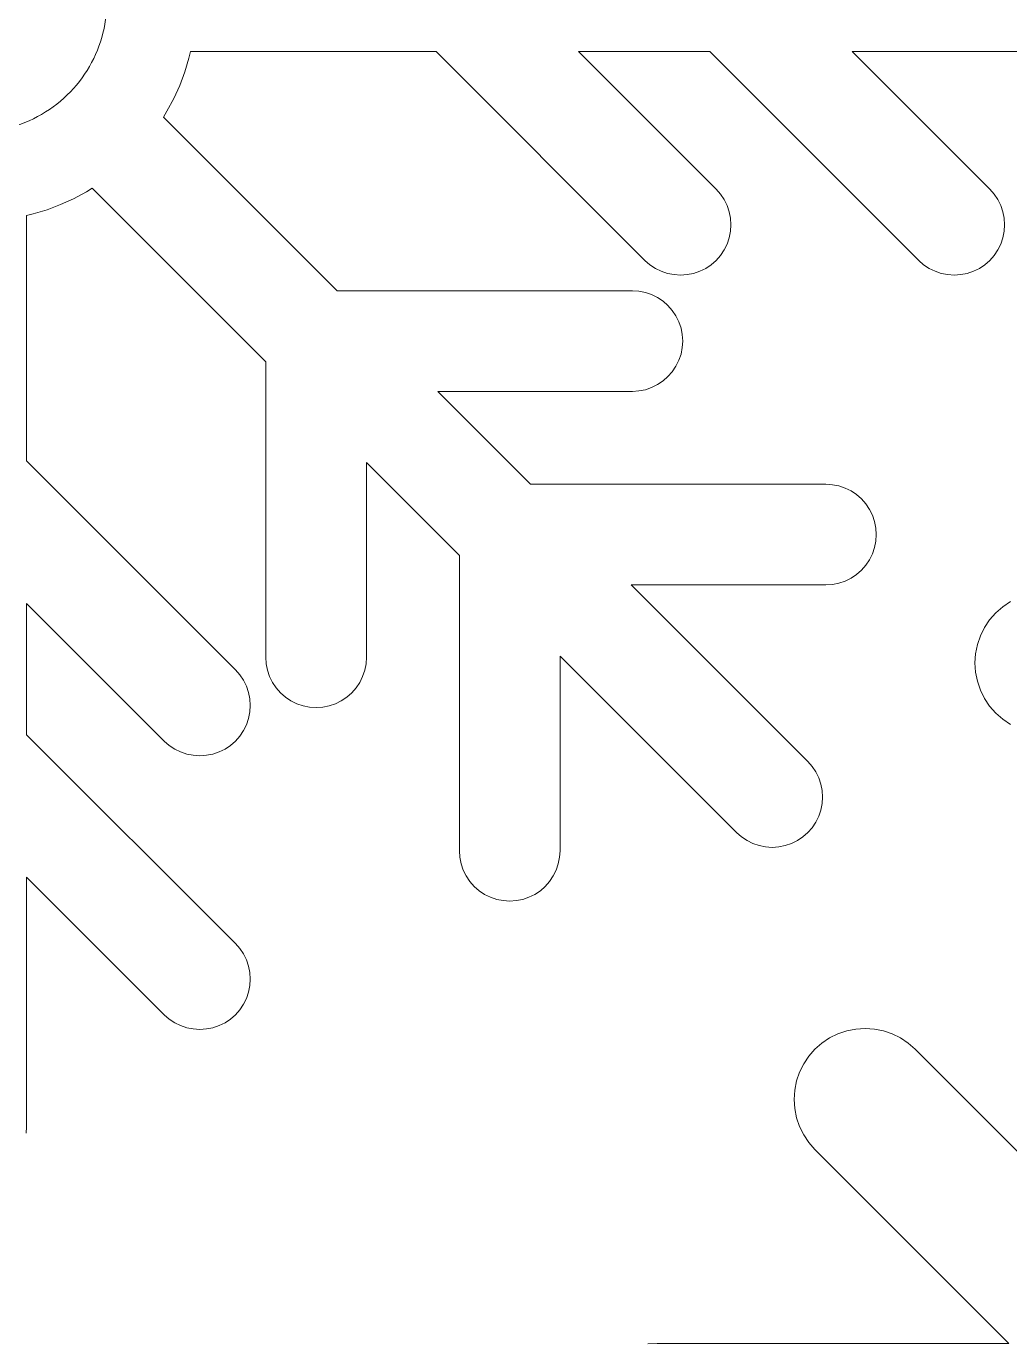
# Model space of a CAD drawing. Header units: centimetres. Extents: x -75 to 51, y -4 to 64.
# Drawn here: x -41.93 to -35.13, y 8.66 to 17.76 of the extents above; entities that cross this region are included whole.
import ezdxf

# ---------------------------------------------------------------- set-up
doc = ezdxf.new("R2010")
doc.units = ezdxf.units.CM
doc.header["$MEASUREMENT"] = 0
doc.layers.add('layer 1', color=7, linetype='Continuous')

msp = doc.modelspace()

# ---------------------------------------------------------------- linework, layer by layer
at = {"layer": 'layer 1', "color": 1, "lineweight": 20}
for points in [[(-41.82147, 17.15392), (-41.82147, 17.15392), (-41.79389, 17.17051), (-41.79389, 17.17051), (-41.79389, 17.17051), (-41.79389, 17.17051), (-41.76705, 17.18799), (-41.76705, 17.18799), (-41.76705, 17.18799), (-41.76705, 17.18799), (-41.74094, 17.20632), (-41.74094, 17.20632), (-41.74094, 17.20632), (-41.74094, 17.20632), (-41.7156, 17.22548), (-41.7156, 17.22548), (-41.7156, 17.22548), (-41.7156, 17.22548), (-41.69102, 17.24547), (-41.69102, 17.24547), (-41.69102, 17.24547), (-41.69102, 17.24547), (-41.66724, 17.26622), (-41.66724, 17.26622), (-41.66724, 17.26622), (-41.66724, 17.26622), (-41.64426, 17.28774), (-41.64426, 17.28774), (-41.64426, 17.28774), (-41.64426, 17.28774), (-41.6221, 17.30999), (-41.6221, 17.30999), (-41.6221, 17.30999), (-41.6221, 17.30999), (-41.60077, 17.33298), (-41.60077, 17.33298), (-41.60077, 17.33298), (-41.60077, 17.33298), (-41.58029, 17.35664), (-41.58029, 17.35664), (-41.58029, 17.35664), (-41.58029, 17.35664), (-41.56067, 17.38097), (-41.56067, 17.38097), (-41.56067, 17.38097), (-41.56067, 17.38097), (-41.54191, 17.40595), (-41.54191, 17.40595), (-41.54191, 17.40595), (-41.54191, 17.40595), (-41.52404, 17.43154), (-41.52404, 17.43154), (-41.52404, 17.43154), (-41.52404, 17.43154), (-41.50708, 17.45771), (-41.50708, 17.45771), (-41.50708, 17.45771), (-41.50708, 17.45771), (-41.49104, 17.48443), (-41.49104, 17.48443), (-41.49104, 17.48443), (-41.49104, 17.48443), (-41.47592, 17.5117), (-41.47592, 17.5117), (-41.47592, 17.5117), (-41.47592, 17.5117), (-41.46175, 17.53946), (-41.46175, 17.53946), (-41.46175, 17.53946), (-41.46175, 17.53946), (-41.44853, 17.56771), (-41.44853, 17.56771), (-41.44853, 17.56771), (-41.44853, 17.56771), (-41.43629, 17.59645), (-41.43629, 17.59645), (-41.43629, 17.59645), (-41.43629, 17.59645), (-41.42502, 17.62562), (-41.42502, 17.62562), (-41.42502, 17.62562), (-41.42502, 17.62562), (-41.41477, 17.65519), (-41.41477, 17.65519), (-41.41477, 17.65519), (-41.41477, 17.65519), (-41.40553, 17.68515), (-41.40553, 17.68515), (-41.40553, 17.68515), (-41.40553, 17.68515), (-41.39733, 17.71548), (-41.39733, 17.71548), (-41.39733, 17.71548), (-41.39733, 17.71548), (-41.39017, 17.74615), (-41.39017, 17.74615), (-41.39017, 17.74615), (-41.39017, 17.74615), (-41.38408, 17.77713), (-41.38408, 17.77713), (-41.38408, 17.77713), (-41.38408, 17.77713), (-41.37906, 17.8084), (-41.37906, 17.8084), (-41.37906, 17.8084), (-41.37906, 17.8084), (-41.37515, 17.83993), (-41.37515, 17.83993), (-41.37515, 17.83993), (-41.37515, 17.83993), (-41.37238, 17.8717), (-41.37238, 17.8717), (-41.37238, 17.8717), (-41.37238, 17.8717), (-41.37055, 17.90368), (-41.37055, 17.90368), (-41.37055, 17.90368), (-41.37055, 17.90368), (-41.36996, 17.93586), (-41.36996, 17.93586)], [(-42.7244, 17.15392), (-42.7244, 17.15392), (-42.69624, 17.13834), (-42.69624, 17.13834), (-42.69624, 17.13834), (-42.69624, 17.13834), (-42.66768, 17.12383), (-42.66768, 17.12383), (-42.66768, 17.12383), (-42.66768, 17.12383), (-42.63876, 17.11039), (-42.63876, 17.11039), (-42.63876, 17.11039), (-42.63876, 17.11039), (-42.6095, 17.09802), (-42.6095, 17.09802), (-42.6095, 17.09802), (-42.6095, 17.09802), (-42.5799, 17.08673), (-42.5799, 17.08673), (-42.5799, 17.08673), (-42.5799, 17.08673), (-42.55003, 17.07651), (-42.55003, 17.07651), (-42.55003, 17.07651), (-42.55003, 17.07651), (-42.51988, 17.06736), (-42.51988, 17.06736), (-42.51988, 17.06736), (-42.51988, 17.06736), (-42.48952, 17.05932), (-42.48952, 17.05932), (-42.48952, 17.05932), (-42.48952, 17.05932), (-42.45894, 17.05235), (-42.45894, 17.05235), (-42.45894, 17.05235), (-42.45894, 17.05235), (-42.4282, 17.04644), (-42.4282, 17.04644), (-42.4282, 17.04644), (-42.4282, 17.04644), (-42.39731, 17.0416), (-42.39731, 17.0416), (-42.39731, 17.0416), (-42.39731, 17.0416), (-42.36631, 17.03783), (-42.36631, 17.03783), (-42.36631, 17.03783), (-42.36631, 17.03783), (-42.33522, 17.03507), (-42.33522, 17.03507), (-42.33522, 17.03507), (-42.33522, 17.03507), (-42.30408, 17.03354), (-42.30408, 17.03354), (-42.30408, 17.03354), (-42.30408, 17.03354), (-42.27291, 17.03295), (-42.27291, 17.03295), (-42.27291, 17.03295), (-42.27291, 17.03295), (-42.24174, 17.03354), (-42.24174, 17.03354), (-42.24174, 17.03354), (-42.24174, 17.03354), (-42.2106, 17.03507), (-42.2106, 17.03507), (-42.2106, 17.03507), (-42.2106, 17.03507), (-42.17951, 17.03783), (-42.17951, 17.03783), (-42.17951, 17.03783), (-42.17951, 17.03783), (-42.14851, 17.0416), (-42.14851, 17.0416), (-42.14851, 17.0416), (-42.14851, 17.0416), (-42.11762, 17.04644), (-42.11762, 17.04644), (-42.11762, 17.04644), (-42.11762, 17.04644), (-42.08688, 17.05235), (-42.08688, 17.05235), (-42.08688, 17.05235), (-42.08688, 17.05235), (-42.0563, 17.05932), (-42.0563, 17.05932), (-42.0563, 17.05932), (-42.0563, 17.05932), (-42.02594, 17.06736), (-42.02594, 17.06736), (-42.02594, 17.06736), (-42.02594, 17.06736), (-41.99579, 17.07651), (-41.99579, 17.07651), (-41.99579, 17.07651), (-41.99579, 17.07651), (-41.96592, 17.08673), (-41.96592, 17.08673), (-41.96592, 17.08673), (-41.96592, 17.08673), (-41.93632, 17.09802), (-41.93632, 17.09802), (-41.93632, 17.09802), (-41.93632, 17.09802), (-41.90706, 17.11039), (-41.90706, 17.11039), (-41.90706, 17.11039), (-41.90706, 17.11039), (-41.87814, 17.12383), (-41.87814, 17.12383), (-41.87814, 17.12383), (-41.87814, 17.12383), (-41.84958, 17.13834), (-41.84958, 17.13834), (-41.84958, 17.13834), (-41.84958, 17.13834), (-41.82142, 17.15392), (-41.82142, 17.15392)]]:
    msp.add_open_spline(points, degree=3, knots=[0, 0, 0, 0, 0.0322581, 0.0322581, 0.0322581, 0.0322581, 0.0645161, 0.0645161, 0.0645161, 0.0645161, 0.0967742, 0.0967742, 0.0967742, 0.0967742, 0.1290323, 0.1290323, 0.1290323, 0.1290323, 0.1612903, 0.1612903, 0.1612903, 0.1612903, 0.1935484, 0.1935484, 0.1935484, 0.1935484, 0.2258065, 0.2258065, 0.2258065, 0.2258065, 0.2580645, 0.2580645, 0.2580645, 0.2580645, 0.2903226, 0.2903226, 0.2903226, 0.2903226, 0.3225806, 0.3225806, 0.3225806, 0.3225806, 0.3548387, 0.3548387, 0.3548387, 0.3548387, 0.3870968, 0.3870968, 0.3870968, 0.3870968, 0.4193548, 0.4193548, 0.4193548, 0.4193548, 0.4516129, 0.4516129, 0.4516129, 0.4516129, 0.483871, 0.483871, 0.483871, 0.483871, 0.516129, 0.516129, 0.516129, 0.516129, 0.5483871, 0.5483871, 0.5483871, 0.5483871, 0.5806452, 0.5806452, 0.5806452, 0.5806452, 0.6129032, 0.6129032, 0.6129032, 0.6129032, 0.6451613, 0.6451613, 0.6451613, 0.6451613, 0.6774194, 0.6774194, 0.6774194, 0.6774194, 0.7096774, 0.7096774, 0.7096774, 0.7096774, 0.7419355, 0.7419355, 0.7419355, 0.7419355, 0.7741935, 0.7741935, 0.7741935, 0.7741935, 0.8064516, 0.8064516, 0.8064516, 0.8064516, 0.8387097, 0.8387097, 0.8387097, 0.8387097, 0.8709677, 0.8709677, 0.8709677, 0.8709677, 0.9032258, 0.9032258, 0.9032258, 0.9032258, 0.9354839, 0.9354839, 0.9354839, 0.9354839, 1, 1, 1, 1], dxfattribs=at)
for points in [[(-40.80358, 17.54216), (-40.80358, 17.54216), (-40.79285, 17.58817), (-40.79285, 17.58817)], [(-40.79285, 17.58817), (-40.79285, 17.58817), (-39.09639, 17.58817), (-39.09639, 17.58817)], [(-39.09639, 17.58817), (-39.09639, 17.58817), (-37.65366, 16.14544), (-37.65366, 16.14544)], [(-37.16195, 16.63717), (-37.16195, 16.63717), (-38.11296, 17.58817), (-38.11296, 17.58817)], [(-38.11296, 17.58817), (-38.11296, 17.58817), (-37.20575, 17.58817), (-37.20575, 17.58817)], [(-37.20575, 17.58817), (-37.20575, 17.58817), (-35.76303, 16.14544), (-35.76303, 16.14544)], [(-35.27131, 16.63717), (-35.27131, 16.63717), (-36.22232, 17.58817), (-36.22232, 17.58817)], [(-36.22232, 17.58817), (-36.22232, 17.58817), (-34.49743, 17.58817), (-34.49743, 17.58817)], [(-40.83247, 17.4469), (-40.83247, 17.4469), (-40.80358, 17.54216), (-40.80358, 17.54216)], [(-40.86754, 17.35374), (-40.86754, 17.35374), (-40.83247, 17.4469), (-40.83247, 17.4469)], [(-40.90862, 17.26306), (-40.90862, 17.26306), (-40.86754, 17.35374), (-40.86754, 17.35374)], [(-40.95554, 17.17528), (-40.95554, 17.17528), (-40.90862, 17.26306), (-40.90862, 17.26306)], [(-40.98049, 17.13517), (-40.98049, 17.13517), (-40.95554, 17.17528), (-40.95554, 17.17528)], [(-39.78093, 15.9356), (-39.78093, 15.9356), (-40.98049, 17.13517), (-40.98049, 17.13517)], [(-41.6908, 16.53047), (-41.6908, 16.53047), (-41.60013, 16.57155), (-41.60013, 16.57155)], [(-41.60013, 16.57155), (-41.60013, 16.57155), (-41.51234, 16.61847), (-41.51234, 16.61847)], [(-41.51234, 16.61847), (-41.51234, 16.61847), (-41.47222, 16.64342), (-41.47222, 16.64342)], [(-41.47222, 16.64342), (-41.47222, 16.64342), (-40.27265, 15.44386), (-40.27265, 15.44386)], [(-37.13196, 16.60297), (-37.13196, 16.60297), (-37.16195, 16.63717), (-37.16195, 16.63717)], [(-37.1067, 16.56516), (-37.1067, 16.56516), (-37.13196, 16.60297), (-37.13196, 16.60297)], [(-37.08656, 16.52438), (-37.08656, 16.52438), (-37.1067, 16.56516), (-37.1067, 16.56516)], [(-35.24131, 16.60297), (-35.24131, 16.60297), (-35.27131, 16.63717), (-35.27131, 16.63717)], [(-35.21607, 16.56516), (-35.21607, 16.56516), (-35.24131, 16.60297), (-35.24131, 16.60297)], [(-35.19593, 16.52438), (-35.19593, 16.52438), (-35.21607, 16.56516), (-35.21607, 16.56516)], [(-41.87923, 16.46652), (-41.87923, 16.46652), (-41.78396, 16.4954), (-41.78396, 16.4954)], [(-41.78396, 16.4954), (-41.78396, 16.4954), (-41.6908, 16.53047), (-41.6908, 16.53047)], [(-37.07197, 16.4813), (-37.07197, 16.4813), (-37.08656, 16.52438), (-37.08656, 16.52438)], [(-37.06309, 16.4367), (-37.06309, 16.4367), (-37.07197, 16.4813), (-37.07197, 16.4813)], [(-35.18133, 16.4813), (-35.18133, 16.4813), (-35.19593, 16.52438), (-35.19593, 16.52438)], [(-35.17245, 16.4367), (-35.17245, 16.4367), (-35.18133, 16.4813), (-35.18133, 16.4813)], [(-41.92524, 16.45578), (-41.92524, 16.45578), (-41.87923, 16.46652), (-41.87923, 16.46652)], [(-41.92524, 14.75932), (-41.92524, 14.75932), (-41.92524, 16.45578), (-41.92524, 16.45578)], [(-37.06012, 16.39131), (-37.06012, 16.39131), (-37.06309, 16.4367), (-37.06309, 16.4367)], [(-37.06309, 16.34592), (-37.06309, 16.34592), (-37.06012, 16.39131), (-37.06012, 16.39131)], [(-35.16948, 16.39131), (-35.16948, 16.39131), (-35.17245, 16.4367), (-35.17245, 16.4367)], [(-35.17245, 16.34592), (-35.17245, 16.34592), (-35.16948, 16.39131), (-35.16948, 16.39131)], [(-37.08656, 16.25824), (-37.08656, 16.25824), (-37.07197, 16.30132), (-37.07197, 16.30132)], [(-37.07197, 16.30132), (-37.07197, 16.30132), (-37.06309, 16.34592), (-37.06309, 16.34592)], [(-35.19593, 16.25824), (-35.19593, 16.25824), (-35.18133, 16.30132), (-35.18133, 16.30132)], [(-35.18133, 16.30132), (-35.18133, 16.30132), (-35.17245, 16.34592), (-35.17245, 16.34592)], [(-37.13196, 16.17963), (-37.13196, 16.17963), (-37.1067, 16.21746), (-37.1067, 16.21746)], [(-37.1067, 16.21746), (-37.1067, 16.21746), (-37.08656, 16.25824), (-37.08656, 16.25824)], [(-35.24131, 16.17963), (-35.24131, 16.17963), (-35.21607, 16.21746), (-35.21607, 16.21746)], [(-35.21607, 16.21746), (-35.21607, 16.21746), (-35.19593, 16.25824), (-35.19593, 16.25824)], [(-37.65366, 16.14544), (-37.65366, 16.14544), (-37.61947, 16.11546), (-37.61947, 16.11546)], [(-37.61947, 16.11546), (-37.61947, 16.11546), (-37.58167, 16.0902), (-37.58167, 16.0902)], [(-37.23397, 16.0902), (-37.23397, 16.0902), (-37.19614, 16.11546), (-37.19614, 16.11546)], [(-37.19614, 16.11546), (-37.19614, 16.11546), (-37.16195, 16.14544), (-37.16195, 16.14544)], [(-37.16195, 16.14544), (-37.16195, 16.14544), (-37.13196, 16.17963), (-37.13196, 16.17963)], [(-35.76303, 16.14544), (-35.76303, 16.14544), (-35.72884, 16.11546), (-35.72884, 16.11546)], [(-35.72884, 16.11546), (-35.72884, 16.11546), (-35.69104, 16.0902), (-35.69104, 16.0902)], [(-35.34333, 16.0902), (-35.34333, 16.0902), (-35.3055, 16.11546), (-35.3055, 16.11546)], [(-35.3055, 16.11546), (-35.3055, 16.11546), (-35.27131, 16.14544), (-35.27131, 16.14544)], [(-35.27131, 16.14544), (-35.27131, 16.14544), (-35.24131, 16.17963), (-35.24131, 16.17963)], [(-37.58167, 16.0902), (-37.58167, 16.0902), (-37.54088, 16.07008), (-37.54088, 16.07008)], [(-37.54088, 16.07008), (-37.54088, 16.07008), (-37.49781, 16.05546), (-37.49781, 16.05546)], [(-37.49781, 16.05546), (-37.49781, 16.05546), (-37.45318, 16.04658), (-37.45318, 16.04658)], [(-37.45318, 16.04658), (-37.45318, 16.04658), (-37.40781, 16.04363), (-37.40781, 16.04363)], [(-37.40781, 16.04361), (-37.40781, 16.04361), (-37.36243, 16.04654), (-37.36243, 16.04654)], [(-37.36243, 16.04658), (-37.36243, 16.04658), (-37.3178, 16.05546), (-37.3178, 16.05546)], [(-37.3178, 16.05546), (-37.3178, 16.05546), (-37.27474, 16.07008), (-37.27474, 16.07008)], [(-37.27474, 16.07008), (-37.27474, 16.07008), (-37.23397, 16.0902), (-37.23397, 16.0902)], [(-35.69104, 16.0902), (-35.69104, 16.0902), (-35.65024, 16.07008), (-35.65024, 16.07008)], [(-35.65024, 16.07008), (-35.65024, 16.07008), (-35.60717, 16.05546), (-35.60717, 16.05546)], [(-35.60717, 16.05546), (-35.60717, 16.05546), (-35.56254, 16.04658), (-35.56254, 16.04658)], [(-35.56254, 16.04658), (-35.56254, 16.04658), (-35.51718, 16.04363), (-35.51718, 16.04363)], [(-35.51718, 16.04361), (-35.51718, 16.04361), (-35.4718, 16.04654), (-35.4718, 16.04654)], [(-35.4718, 16.04658), (-35.4718, 16.04658), (-35.4272, 16.05546), (-35.4272, 16.05546)], [(-35.4272, 16.05546), (-35.4272, 16.05546), (-35.3841, 16.07008), (-35.3841, 16.07008)], [(-35.3841, 16.07008), (-35.3841, 16.07008), (-35.34333, 16.0902), (-35.34333, 16.0902)], [(-37.74059, 15.9356), (-37.74059, 15.9356), (-39.78093, 15.9356), (-39.78093, 15.9356)], [(-37.69523, 15.93261), (-37.69523, 15.93261), (-37.74059, 15.93556), (-37.74059, 15.93556)], [(-37.65061, 15.92373), (-37.65061, 15.92373), (-37.69523, 15.93261), (-37.69523, 15.93261)], [(-37.60754, 15.90913), (-37.60754, 15.90913), (-37.65061, 15.92373), (-37.65061, 15.92373)], [(-37.56674, 15.889), (-37.56674, 15.889), (-37.60754, 15.90913), (-37.60754, 15.90913)], [(-37.52894, 15.86373), (-37.52894, 15.86373), (-37.56674, 15.889), (-37.56674, 15.889)], [(-37.49475, 15.83374), (-37.49475, 15.83374), (-37.52894, 15.86373), (-37.52894, 15.86373)], [(-37.46476, 15.79956), (-37.46476, 15.79956), (-37.49475, 15.83374), (-37.49475, 15.83374)], [(-37.43947, 15.76174), (-37.43947, 15.76174), (-37.46476, 15.79956), (-37.46476, 15.79956)], [(-37.41937, 15.72094), (-37.41937, 15.72094), (-37.43947, 15.76174), (-37.43947, 15.76174)], [(-37.40473, 15.67788), (-37.40473, 15.67788), (-37.41937, 15.72094), (-37.41937, 15.72094)], [(-37.39588, 15.63327), (-37.39588, 15.63327), (-37.40473, 15.67788), (-37.40473, 15.67788)], [(-37.39289, 15.5879), (-37.39289, 15.5879), (-37.39589, 15.63327), (-37.39589, 15.63327)], [(-37.39588, 15.5425), (-37.39588, 15.5425), (-37.39289, 15.5879), (-37.39289, 15.5879)], [(-37.41937, 15.45483), (-37.41937, 15.45483), (-37.40473, 15.49789), (-37.40473, 15.49789)], [(-37.40473, 15.49789), (-37.40473, 15.49789), (-37.39588, 15.5425), (-37.39588, 15.5425)], [(-40.27265, 15.44386), (-40.27265, 15.44386), (-40.27265, 13.40353), (-40.27265, 13.40353)], [(-37.46476, 15.37621), (-37.46476, 15.37621), (-37.43947, 15.41403), (-37.43947, 15.41403)], [(-37.43947, 15.41403), (-37.43947, 15.41403), (-37.41937, 15.45483), (-37.41937, 15.45483)], [(-37.56674, 15.28677), (-37.56674, 15.28677), (-37.52894, 15.31203), (-37.52894, 15.31203)], [(-37.52894, 15.31203), (-37.52894, 15.31203), (-37.49475, 15.34201), (-37.49475, 15.34201)], [(-37.49475, 15.34201), (-37.49475, 15.34201), (-37.46476, 15.37621), (-37.46476, 15.37621)], [(-38.44404, 14.59871), (-38.44404, 14.59871), (-39.08552, 15.24018), (-39.08552, 15.24018)], [(-39.08552, 15.24018), (-39.08552, 15.24018), (-37.74059, 15.24018), (-37.74059, 15.24018)], [(-37.74059, 15.24018), (-37.74059, 15.24018), (-37.69523, 15.24311), (-37.69523, 15.24311)], [(-37.69523, 15.24317), (-37.69523, 15.24317), (-37.65061, 15.25204), (-37.65061, 15.25204)], [(-37.65061, 15.25204), (-37.65061, 15.25204), (-37.60754, 15.26665), (-37.60754, 15.26665)], [(-37.60754, 15.26665), (-37.60754, 15.26665), (-37.56674, 15.28677), (-37.56674, 15.28677)], [(-40.4825, 13.31661), (-40.4825, 13.31661), (-41.92524, 14.75932), (-41.92524, 14.75932)], [(-39.57725, 13.40353), (-39.57725, 13.40353), (-39.57725, 14.74845), (-39.57725, 14.74845)], [(-39.57725, 14.74845), (-39.57725, 14.74845), (-38.93579, 14.10697), (-38.93579, 14.10697)], [(-36.4037, 14.59871), (-36.4037, 14.59871), (-38.44404, 14.59871), (-38.44404, 14.59871)], [(-36.35835, 14.59573), (-36.35835, 14.59573), (-36.4037, 14.59875), (-36.4037, 14.59875)], [(-36.31372, 14.58683), (-36.31372, 14.58683), (-36.35835, 14.59573), (-36.35835, 14.59573)], [(-36.27065, 14.57224), (-36.27065, 14.57224), (-36.31372, 14.58683), (-36.31372, 14.58683)], [(-36.22985, 14.5521), (-36.22985, 14.5521), (-36.27065, 14.57224), (-36.27065, 14.57224)], [(-36.19206, 14.52685), (-36.19206, 14.52685), (-36.22985, 14.5521), (-36.22985, 14.5521)], [(-36.15787, 14.49686), (-36.15787, 14.49686), (-36.19206, 14.52685), (-36.19206, 14.52685)], [(-36.12787, 14.46267), (-36.12787, 14.46267), (-36.15787, 14.49686), (-36.15787, 14.49686)], [(-36.10259, 14.42485), (-36.10259, 14.42485), (-36.12787, 14.46267), (-36.12787, 14.46267)], [(-36.08248, 14.38407), (-36.08248, 14.38407), (-36.10259, 14.42485), (-36.10259, 14.42485)], [(-36.06788, 14.34101), (-36.06788, 14.34101), (-36.08248, 14.38407), (-36.08248, 14.38407)], [(-36.059, 14.29637), (-36.059, 14.29637), (-36.06788, 14.34101), (-36.06788, 14.34101)], [(-36.056, 14.25101), (-36.056, 14.25101), (-36.059, 14.29637), (-36.059, 14.29637)], [(-36.06788, 14.16099), (-36.06788, 14.16099), (-36.059, 14.20562), (-36.059, 14.20562)], [(-36.059, 14.20562), (-36.059, 14.20562), (-36.056, 14.25101), (-36.056, 14.25101)], [(-38.93579, 14.10697), (-38.93579, 14.10697), (-38.93579, 12.06663), (-38.93579, 12.06663)], [(-36.10259, 14.07715), (-36.10259, 14.07715), (-36.08248, 14.11793), (-36.08248, 14.11793)], [(-36.08248, 14.11793), (-36.08248, 14.11793), (-36.06788, 14.16099), (-36.06788, 14.16099)], [(-36.15787, 14.00515), (-36.15787, 14.00515), (-36.12787, 14.03934), (-36.12787, 14.03934)], [(-36.12787, 14.03934), (-36.12787, 14.03934), (-36.10259, 14.07715), (-36.10259, 14.07715)], [(-36.31372, 13.91516), (-36.31372, 13.91516), (-36.27065, 13.92975), (-36.27065, 13.92975)], [(-36.27065, 13.92975), (-36.27065, 13.92975), (-36.22985, 13.94987), (-36.22985, 13.94987)], [(-36.22985, 13.94987), (-36.22985, 13.94987), (-36.19206, 13.97515), (-36.19206, 13.97515)], [(-36.19206, 13.97515), (-36.19206, 13.97515), (-36.15787, 14.00515), (-36.15787, 14.00515)], [(-36.52895, 12.68362), (-36.52895, 12.68362), (-37.74864, 13.90332), (-37.74864, 13.90332)], [(-37.74864, 13.90332), (-37.74864, 13.90332), (-36.4037, 13.90332), (-36.4037, 13.90332)], [(-36.4037, 13.90332), (-36.4037, 13.90332), (-36.35835, 13.90625), (-36.35835, 13.90625)], [(-36.35835, 13.90629), (-36.35835, 13.90629), (-36.31372, 13.91516), (-36.31372, 13.91516)], [(-41.92524, 12.86868), (-41.92524, 12.86868), (-41.92524, 13.77589), (-41.92524, 13.77589)], [(-41.92524, 13.77589), (-41.92524, 13.77589), (-40.97424, 12.82487), (-40.97424, 12.82487)], [(-35.18275, 13.75245), (-35.18275, 13.75245), (-35.2309, 13.71021), (-35.2309, 13.71021)], [(-35.1295, 13.78805), (-35.1295, 13.78805), (-35.18275, 13.75245), (-35.18275, 13.75245)], [(-35.27314, 13.66205), (-35.27314, 13.66205), (-35.30874, 13.60879), (-35.30874, 13.60879)], [(-35.2309, 13.71021), (-35.2309, 13.71021), (-35.27314, 13.66205), (-35.27314, 13.66205)], [(-35.30874, 13.60879), (-35.30874, 13.60879), (-35.33708, 13.55132), (-35.33708, 13.55132)], [(-35.35768, 13.49066), (-35.35768, 13.49066), (-35.37017, 13.42786), (-35.37017, 13.42786)], [(-35.33708, 13.55132), (-35.33708, 13.55132), (-35.35768, 13.49066), (-35.35768, 13.49066)], [(-40.27265, 13.40353), (-40.27265, 13.40353), (-40.26968, 13.35816), (-40.26968, 13.35816)], [(-39.58022, 13.35816), (-39.58022, 13.35816), (-39.57725, 13.40353), (-39.57725, 13.40353)], [(-38.24038, 12.06663), (-38.24038, 12.06663), (-38.24038, 13.41157), (-38.24038, 13.41157)], [(-38.24038, 13.41157), (-38.24038, 13.41157), (-37.0207, 12.19189), (-37.0207, 12.19189)], [(-35.37017, 13.42786), (-35.37017, 13.42786), (-35.37435, 13.36393), (-35.37435, 13.36393)], [(-40.45252, 13.2824), (-40.45252, 13.2824), (-40.4825, 13.31661), (-40.4825, 13.31661)], [(-40.26968, 13.35816), (-40.26968, 13.35816), (-40.26079, 13.31353), (-40.26079, 13.31353)], [(-40.26079, 13.31353), (-40.26079, 13.31353), (-40.24618, 13.27048), (-40.24618, 13.27048)], [(-39.60372, 13.27048), (-39.60372, 13.27048), (-39.5891, 13.31353), (-39.5891, 13.31353)], [(-39.5891, 13.31353), (-39.5891, 13.31353), (-39.58022, 13.35816), (-39.58022, 13.35816)], [(-35.37436, 13.36393), (-35.37436, 13.36393), (-35.37017, 13.30002), (-35.37017, 13.30002)], [(-35.37017, 13.30002), (-35.37017, 13.30002), (-35.35768, 13.23718), (-35.35768, 13.23718)], [(-40.42725, 13.24461), (-40.42725, 13.24461), (-40.45252, 13.2824), (-40.45252, 13.2824)], [(-40.40714, 13.20381), (-40.40714, 13.20381), (-40.42725, 13.24461), (-40.42725, 13.24461)], [(-40.39252, 13.16073), (-40.39252, 13.16073), (-40.40714, 13.20381), (-40.40714, 13.20381)], [(-40.24618, 13.27048), (-40.24618, 13.27048), (-40.22607, 13.22967), (-40.22607, 13.22967)], [(-40.22607, 13.22967), (-40.22607, 13.22967), (-40.2008, 13.19188), (-40.2008, 13.19188)], [(-39.6491, 13.19188), (-39.6491, 13.19188), (-39.62383, 13.22967), (-39.62383, 13.22967)], [(-39.62383, 13.22967), (-39.62383, 13.22967), (-39.60372, 13.27048), (-39.60372, 13.27048)], [(-35.35768, 13.23718), (-35.35768, 13.23718), (-35.33708, 13.17652), (-35.33708, 13.17652)], [(-40.38365, 13.11612), (-40.38365, 13.11612), (-40.39252, 13.16073), (-40.39252, 13.16073)], [(-40.38068, 13.07076), (-40.38068, 13.07076), (-40.38365, 13.11612), (-40.38365, 13.11612)], [(-40.2008, 13.19188), (-40.2008, 13.19188), (-40.17081, 13.15769), (-40.17081, 13.15769)], [(-40.17081, 13.15769), (-40.17081, 13.15769), (-40.13661, 13.12768), (-40.13661, 13.12768)], [(-40.13661, 13.12768), (-40.13661, 13.12768), (-40.0988, 13.10241), (-40.0988, 13.10241)], [(-39.7511, 13.10241), (-39.7511, 13.10241), (-39.71328, 13.12768), (-39.71328, 13.12768)], [(-39.71328, 13.12768), (-39.71328, 13.12768), (-39.67908, 13.15769), (-39.67908, 13.15769)], [(-39.67908, 13.15769), (-39.67908, 13.15769), (-39.6491, 13.19188), (-39.6491, 13.19188)], [(-35.33708, 13.17652), (-35.33708, 13.17652), (-35.30874, 13.11906), (-35.30874, 13.11906)], [(-35.30874, 13.11906), (-35.30874, 13.11906), (-35.27314, 13.06581), (-35.27314, 13.06581)], [(-40.39252, 12.98073), (-40.39252, 12.98073), (-40.38365, 13.02536), (-40.38365, 13.02536)], [(-40.38365, 13.02536), (-40.38365, 13.02536), (-40.38068, 13.07076), (-40.38068, 13.07076)], [(-40.0988, 13.10241), (-40.0988, 13.10241), (-40.05801, 13.08231), (-40.05801, 13.08231)], [(-40.05801, 13.08231), (-40.05801, 13.08231), (-40.01494, 13.06766), (-40.01494, 13.06766)], [(-40.01494, 13.06766), (-40.01494, 13.06766), (-39.97033, 13.05882), (-39.97033, 13.05882)], [(-39.97033, 13.05882), (-39.97033, 13.05882), (-39.92495, 13.05579), (-39.92495, 13.05579)], [(-39.92495, 13.05582), (-39.92495, 13.05582), (-39.87956, 13.05884), (-39.87956, 13.05884)], [(-39.87956, 13.05882), (-39.87956, 13.05882), (-39.83496, 13.06766), (-39.83496, 13.06766)], [(-39.83496, 13.06766), (-39.83496, 13.06766), (-39.79188, 13.08231), (-39.79188, 13.08231)], [(-39.79188, 13.08231), (-39.79188, 13.08231), (-39.7511, 13.10241), (-39.7511, 13.10241)], [(-35.27314, 13.06581), (-35.27314, 13.06581), (-35.2309, 13.01763), (-35.2309, 13.01763)], [(-35.2309, 13.01763), (-35.2309, 13.01763), (-35.18275, 12.9754), (-35.18275, 12.9754)], [(-40.42725, 12.89691), (-40.42725, 12.89691), (-40.40714, 12.93768), (-40.40714, 12.93768)], [(-40.40714, 12.93768), (-40.40714, 12.93768), (-40.39252, 12.98073), (-40.39252, 12.98073)], [(-35.18275, 12.9754), (-35.18275, 12.9754), (-35.1295, 12.93982), (-35.1295, 12.93982)], [(-40.4825, 11.42597), (-40.4825, 11.42597), (-41.92524, 12.86868), (-41.92524, 12.86868)], [(-40.4825, 12.82487), (-40.4825, 12.82487), (-40.45252, 12.85906), (-40.45252, 12.85906)], [(-40.45252, 12.85906), (-40.45252, 12.85906), (-40.42725, 12.89691), (-40.42725, 12.89691)], [(-40.97424, 12.82487), (-40.97424, 12.82487), (-40.94004, 12.79489), (-40.94004, 12.79489)], [(-40.94004, 12.79489), (-40.94004, 12.79489), (-40.90223, 12.76964), (-40.90223, 12.76964)], [(-40.90223, 12.76964), (-40.90223, 12.76964), (-40.86144, 12.7495), (-40.86144, 12.7495)], [(-40.86144, 12.7495), (-40.86144, 12.7495), (-40.81836, 12.73491), (-40.81836, 12.73491)], [(-40.63839, 12.73491), (-40.63839, 12.73491), (-40.59531, 12.7495), (-40.59531, 12.7495)], [(-40.59531, 12.7495), (-40.59531, 12.7495), (-40.55453, 12.76964), (-40.55453, 12.76964)], [(-40.55453, 12.76964), (-40.55453, 12.76964), (-40.51671, 12.79489), (-40.51671, 12.79489)], [(-40.51671, 12.79489), (-40.51671, 12.79489), (-40.4825, 12.82487), (-40.4825, 12.82487)], [(-40.81836, 12.73491), (-40.81836, 12.73491), (-40.77376, 12.72601), (-40.77376, 12.72601)], [(-40.77376, 12.72601), (-40.77376, 12.72601), (-40.72837, 12.72308), (-40.72837, 12.72308)], [(-40.72837, 12.72306), (-40.72837, 12.72306), (-40.68299, 12.726), (-40.68299, 12.726)], [(-40.68299, 12.72601), (-40.68299, 12.72601), (-40.63839, 12.73491), (-40.63839, 12.73491)], [(-36.49899, 12.64944), (-36.49899, 12.64944), (-36.52895, 12.68362), (-36.52895, 12.68362)], [(-36.47371, 12.61161), (-36.47371, 12.61161), (-36.49899, 12.64944), (-36.49899, 12.64944)], [(-36.4536, 12.57081), (-36.4536, 12.57081), (-36.47371, 12.61161), (-36.47371, 12.61161)], [(-36.43897, 12.52775), (-36.43897, 12.52775), (-36.4536, 12.57081), (-36.4536, 12.57081)], [(-36.43009, 12.48316), (-36.43009, 12.48316), (-36.43897, 12.52775), (-36.43897, 12.52775)], [(-36.42713, 12.43776), (-36.42713, 12.43776), (-36.43009, 12.48316), (-36.43009, 12.48316)], [(-36.43897, 12.34777), (-36.43897, 12.34777), (-36.43009, 12.39236), (-36.43009, 12.39236)], [(-36.43009, 12.39236), (-36.43009, 12.39236), (-36.42713, 12.43776), (-36.42713, 12.43776)], [(-36.47371, 12.26391), (-36.47371, 12.26391), (-36.4536, 12.30471), (-36.4536, 12.30471)], [(-36.4536, 12.30471), (-36.4536, 12.30471), (-36.43897, 12.34777), (-36.43897, 12.34777)], [(-36.52895, 12.19189), (-36.52895, 12.19189), (-36.49899, 12.22611), (-36.49899, 12.22611)], [(-36.49899, 12.22611), (-36.49899, 12.22611), (-36.47371, 12.26391), (-36.47371, 12.26391)], [(-37.0207, 12.19189), (-37.0207, 12.19189), (-36.9865, 12.16193), (-36.9865, 12.16193)], [(-36.9865, 12.16193), (-36.9865, 12.16193), (-36.94868, 12.13665), (-36.94868, 12.13665)], [(-36.94868, 12.13665), (-36.94868, 12.13665), (-36.90788, 12.11653), (-36.90788, 12.11653)], [(-36.90788, 12.11653), (-36.90788, 12.11653), (-36.86481, 12.10191), (-36.86481, 12.10191)], [(-36.68484, 12.10191), (-36.68484, 12.10191), (-36.64177, 12.11653), (-36.64177, 12.11653)], [(-36.64177, 12.11653), (-36.64177, 12.11653), (-36.60098, 12.13665), (-36.60098, 12.13665)], [(-36.60098, 12.13665), (-36.60098, 12.13665), (-36.56317, 12.16193), (-36.56317, 12.16193)], [(-36.56317, 12.16193), (-36.56317, 12.16193), (-36.52895, 12.19189), (-36.52895, 12.19189)], [(-38.93579, 12.06663), (-38.93579, 12.06663), (-38.93279, 12.02128), (-38.93279, 12.02128)], [(-38.93279, 12.02128), (-38.93279, 12.02128), (-38.92391, 11.97667), (-38.92391, 11.97667)], [(-38.25222, 11.97667), (-38.25222, 11.97667), (-38.24335, 12.02128), (-38.24335, 12.02128)], [(-38.24335, 12.02128), (-38.24335, 12.02128), (-38.24038, 12.06663), (-38.24038, 12.06663)], [(-36.86481, 12.10191), (-36.86481, 12.10191), (-36.82022, 12.09303), (-36.82022, 12.09303)], [(-36.82022, 12.09303), (-36.82022, 12.09303), (-36.77482, 12.09008), (-36.77482, 12.09008)], [(-36.77482, 12.09006), (-36.77482, 12.09006), (-36.72943, 12.09299), (-36.72943, 12.09299)], [(-36.72943, 12.09303), (-36.72943, 12.09303), (-36.68484, 12.10191), (-36.68484, 12.10191)], [(-38.92391, 11.97667), (-38.92391, 11.97667), (-38.90931, 11.93359), (-38.90931, 11.93359)], [(-38.90931, 11.93359), (-38.90931, 11.93359), (-38.88917, 11.89278), (-38.88917, 11.89278)], [(-38.28693, 11.89278), (-38.28693, 11.89278), (-38.26683, 11.93359), (-38.26683, 11.93359)], [(-38.26683, 11.93359), (-38.26683, 11.93359), (-38.25222, 11.97667), (-38.25222, 11.97667)], [(-41.92524, 10.16036), (-41.92524, 10.16036), (-41.92524, 11.88525), (-41.92524, 11.88525)], [(-41.92524, 11.88525), (-41.92524, 11.88525), (-40.97424, 10.93424), (-40.97424, 10.93424)], [(-38.88917, 11.89278), (-38.88917, 11.89278), (-38.86392, 11.85499), (-38.86392, 11.85499)], [(-38.86392, 11.85499), (-38.86392, 11.85499), (-38.83393, 11.8208), (-38.83393, 11.8208)], [(-38.34221, 11.8208), (-38.34221, 11.8208), (-38.31222, 11.85499), (-38.31222, 11.85499)], [(-38.31222, 11.85499), (-38.31222, 11.85499), (-38.28693, 11.89278), (-38.28693, 11.89278)], [(-38.83393, 11.8208), (-38.83393, 11.8208), (-38.79974, 11.7908), (-38.79974, 11.7908)], [(-38.79974, 11.7908), (-38.79974, 11.7908), (-38.76191, 11.76553), (-38.76191, 11.76553)], [(-38.76191, 11.76553), (-38.76191, 11.76553), (-38.72114, 11.7454), (-38.72114, 11.7454)], [(-38.72114, 11.7454), (-38.72114, 11.7454), (-38.67807, 11.73082), (-38.67807, 11.73082)], [(-38.49807, 11.73082), (-38.49807, 11.73082), (-38.45501, 11.7454), (-38.45501, 11.7454)], [(-38.45501, 11.7454), (-38.45501, 11.7454), (-38.4142, 11.76553), (-38.4142, 11.76553)], [(-38.4142, 11.76553), (-38.4142, 11.76553), (-38.3764, 11.7908), (-38.3764, 11.7908)], [(-38.3764, 11.7908), (-38.3764, 11.7908), (-38.34221, 11.8208), (-38.34221, 11.8208)], [(-38.67807, 11.73082), (-38.67807, 11.73082), (-38.63345, 11.72194), (-38.63345, 11.72194)], [(-38.63345, 11.72194), (-38.63345, 11.72194), (-38.58808, 11.71891), (-38.58808, 11.71891)], [(-38.58808, 11.71893), (-38.58808, 11.71893), (-38.54269, 11.72196), (-38.54269, 11.72196)], [(-38.54269, 11.72194), (-38.54269, 11.72194), (-38.49807, 11.73082), (-38.49807, 11.73082)], [(-40.45252, 11.39176), (-40.45252, 11.39176), (-40.4825, 11.42597), (-40.4825, 11.42597)], [(-40.42725, 11.35398), (-40.42725, 11.35398), (-40.45252, 11.39176), (-40.45252, 11.39176)], [(-40.40714, 11.31317), (-40.40714, 11.31317), (-40.42725, 11.35398), (-40.42725, 11.35398)], [(-40.39252, 11.27011), (-40.39252, 11.27011), (-40.40714, 11.31317), (-40.40714, 11.31317)], [(-40.38365, 11.22548), (-40.38365, 11.22548), (-40.39252, 11.27011), (-40.39252, 11.27011)], [(-40.38068, 11.18013), (-40.38068, 11.18013), (-40.38365, 11.22548), (-40.38365, 11.22548)], [(-40.39252, 11.09014), (-40.39252, 11.09014), (-40.38365, 11.13473), (-40.38365, 11.13473)], [(-40.38365, 11.13473), (-40.38365, 11.13473), (-40.38068, 11.18013), (-40.38068, 11.18013)], [(-40.42725, 11.00628), (-40.42725, 11.00628), (-40.40714, 11.04704), (-40.40714, 11.04704)], [(-40.40714, 11.04704), (-40.40714, 11.04704), (-40.39252, 11.09014), (-40.39252, 11.09014)], [(-40.97424, 10.93424), (-40.97424, 10.93424), (-40.94004, 10.90426), (-40.94004, 10.90426)], [(-40.51671, 10.90426), (-40.51671, 10.90426), (-40.4825, 10.93424), (-40.4825, 10.93424)], [(-40.4825, 10.93424), (-40.4825, 10.93424), (-40.45252, 10.96845), (-40.45252, 10.96845)], [(-40.45252, 10.96845), (-40.45252, 10.96845), (-40.42725, 11.00628), (-40.42725, 11.00628)], [(-40.94004, 10.90426), (-40.94004, 10.90426), (-40.90223, 10.879), (-40.90223, 10.879)], [(-40.90223, 10.879), (-40.90223, 10.879), (-40.86144, 10.85886), (-40.86144, 10.85886)], [(-40.86144, 10.85886), (-40.86144, 10.85886), (-40.81836, 10.84427), (-40.81836, 10.84427)], [(-40.81836, 10.84427), (-40.81836, 10.84427), (-40.77376, 10.83538), (-40.77376, 10.83538)], [(-40.77376, 10.83538), (-40.77376, 10.83538), (-40.72837, 10.83244), (-40.72837, 10.83244)], [(-40.72837, 10.83243), (-40.72837, 10.83243), (-40.68299, 10.83536), (-40.68299, 10.83536)], [(-40.68299, 10.83538), (-40.68299, 10.83538), (-40.63839, 10.84427), (-40.63839, 10.84427)], [(-40.63839, 10.84427), (-40.63839, 10.84427), (-40.59531, 10.85886), (-40.59531, 10.85886)], [(-40.59531, 10.85886), (-40.59531, 10.85886), (-40.55453, 10.879), (-40.55453, 10.879)], [(-40.55453, 10.879), (-40.55453, 10.879), (-40.51671, 10.90426), (-40.51671, 10.90426)], [(-36.19722, 10.83495), (-36.19722, 10.83495), (-36.26002, 10.82245), (-36.26002, 10.82245)], [(-36.13328, 10.83914), (-36.13328, 10.83914), (-36.19722, 10.8349), (-36.19722, 10.8349)], [(-36.06937, 10.83495), (-36.06937, 10.83495), (-36.13328, 10.83917), (-36.13328, 10.83917)], [(-36.00653, 10.82245), (-36.00653, 10.82245), (-36.06937, 10.83495), (-36.06937, 10.83495)], [(-36.37814, 10.77353), (-36.37814, 10.77353), (-36.43139, 10.73794), (-36.43139, 10.73794)], [(-36.32069, 10.80185), (-36.32069, 10.80185), (-36.37814, 10.77353), (-36.37814, 10.77353)], [(-36.26002, 10.82245), (-36.26002, 10.82245), (-36.32069, 10.80185), (-36.32069, 10.80185)], [(-35.94586, 10.80185), (-35.94586, 10.80185), (-36.00653, 10.82245), (-36.00653, 10.82245)], [(-35.88841, 10.77353), (-35.88841, 10.77353), (-35.94586, 10.80185), (-35.94586, 10.80185)], [(-35.83516, 10.73794), (-35.83516, 10.73794), (-35.88841, 10.77353), (-35.88841, 10.77353)], [(-36.52181, 10.64754), (-36.52181, 10.64754), (-36.55741, 10.59428), (-36.55741, 10.59428)], [(-36.47957, 10.6957), (-36.47957, 10.6957), (-36.52181, 10.64754), (-36.52181, 10.64754)], [(-36.43139, 10.73794), (-36.43139, 10.73794), (-36.47957, 10.6957), (-36.47957, 10.6957)], [(-35.78698, 10.6957), (-35.78698, 10.6957), (-35.83516, 10.73794), (-35.83516, 10.73794)], [(-33.75497, 8.66369), (-33.75497, 8.66369), (-35.78698, 10.6957), (-35.78698, 10.6957)], [(-36.55741, 10.59428), (-36.55741, 10.59428), (-36.58572, 10.53682), (-36.58572, 10.53682)], [(-36.60632, 10.47617), (-36.60632, 10.47617), (-36.6188, 10.41333), (-36.6188, 10.41333)], [(-36.58572, 10.53682), (-36.58572, 10.53682), (-36.60632, 10.47617), (-36.60632, 10.47617)], [(-36.6188, 10.41333), (-36.6188, 10.41333), (-36.62299, 10.3494), (-36.62299, 10.3494)], [(-36.623, 10.3494), (-36.623, 10.3494), (-36.61881, 10.28549), (-36.61881, 10.28549)], [(-36.6188, 10.28549), (-36.6188, 10.28549), (-36.60632, 10.22267), (-36.60632, 10.22267)], [(-36.60632, 10.22267), (-36.60632, 10.22267), (-36.58572, 10.16201), (-36.58572, 10.16201)], [(-41.92822, 10.11498), (-41.92822, 10.11498), (-41.92524, 10.16036), (-41.92524, 10.16036)], [(-36.58572, 10.16201), (-36.58572, 10.16201), (-36.55741, 10.10455), (-36.55741, 10.10455)], [(-36.55741, 10.10455), (-36.55741, 10.10455), (-36.52181, 10.05129), (-36.52181, 10.05129)], [(-36.52181, 10.05129), (-36.52181, 10.05129), (-36.47957, 10.00312), (-36.47957, 10.00312)], [(-36.47957, 10.00312), (-36.47957, 10.00312), (-35.14012, 8.66369), (-35.14012, 8.66369)], [(-37.56954, 8.66369), (-37.56954, 8.66369), (-37.63345, 8.65946), (-37.63345, 8.65946)], [(-35.14012, 8.66369), (-35.14012, 8.66369), (-37.56954, 8.66369), (-37.56954, 8.66369)]]:
    msp.add_open_spline(points, degree=3, dxfattribs=at)

doc.saveas('drawing.dxf')
